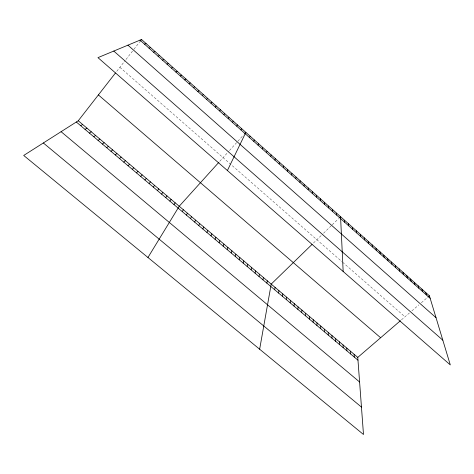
<?xml version="1.0" encoding="UTF-8"?>
<svg xmlns="http://www.w3.org/2000/svg" width="474" height="474" viewBox="0 0 474 474"><rect width="100%" height="100%" fill="white"/><g stroke="black" fill="none" stroke-linecap="round" stroke-linejoin="round"><path stroke-width="0.36" stroke-dasharray="2.37 1.78" d="M116.77 71.325L125.118 60.595M125.995 59.475L133.502 49.835M133.946 49.266L139.753 41.813M219.8 161.273L228.592 151.526M229.511 150.507L237.403 141.762M237.871 141.24L243.506 135.001M313.462 243.038L322.604 234.15M323.558 233.22L331.764 225.245M332.25 224.771L338.596 218.603M401.442 319.843L409.4 313.006M411.87 310.879L418.832 304.895M421.339 302.738L427.382 297.542M119.886 67.314L342.05 261.743M342.601 262.229L404.974 316.81"/><path stroke-width="0.71" d="M328.245 335.041L328.245 332.393M324.483 331.859L324.512 329.229M324.494 204.276L324.524 202.422M320.714 328.672L320.768 326.065M316.934 325.472L317.011 322.883M320.43 200.662L320.489 198.831M313.142 322.267L313.249 319.701M316.348 197.03L316.442 195.229M309.338 319.055L309.475 316.508M305.529 315.832L305.694 313.302M312.259 193.392L312.384 191.614M301.713 312.603L301.902 310.091M297.879 309.362L298.099 306.874M308.159 189.742L308.313 187.988M294.04 306.115L294.289 303.644M304.041 186.081L304.231 184.356M290.189 302.862L290.467 300.409M286.332 299.598L286.634 297.168M299.918 182.413L300.137 180.713M282.463 296.321L282.788 293.916M278.582 293.039L278.937 290.651M295.782 178.734L296.037 177.057M274.689 289.75L275.074 287.38M291.634 175.042L291.919 173.389M259.645 349.214L271.205 284.104L312.005 244.454M266.874 283.144L267.318 280.815M287.475 171.339L287.789 169.716M262.952 279.826L263.425 277.521M283.298 167.624L283.653 166.03M259.017 276.502L259.521 274.215M255.077 273.166L255.61 270.903M279.115 163.903L279.5 162.333M251.125 269.825L251.682 267.585M247.155 266.471L247.748 264.249M274.92 160.171L275.335 158.624M243.186 263.111L243.808 260.913M270.713 156.426L271.164 154.909M239.198 259.74L239.85 257.566M235.205 256.363L235.886 254.206M266.495 152.669L266.975 151.182M231.194 252.974L231.904 250.841M227.176 249.573L227.917 247.464M262.258 148.907L262.78 147.444M223.147 246.172L223.924 244.08M258.016 145.133L258.567 143.693M219.107 242.753L219.912 240.685M215.06 239.329L215.895 237.284M253.762 141.341L254.342 139.937M210.995 235.892L211.866 233.872M206.925 232.45L207.825 230.453M249.49 137.543L250.112 136.162M202.842 228.995L203.773 227.022M227.407 170.533L245.864 132.382L244.922 133.431M198.748 225.535L199.708 223.58M194.642 222.063L195.632 220.132M240.97 129.965L241.657 128.638M190.524 218.585L191.549 216.677M236.716 126.179L237.438 124.887M186.395 215.089L187.455 213.211M182.259 211.594L183.343 209.733M232.456 122.387L233.214 121.119M147.953 257.495L179.225 206.243L218.869 162.309M173.999 204.608L175.149 202.795M228.178 118.583L228.972 117.345M169.876 201.124L171.061 199.335M223.888 114.767L224.717 113.559M165.746 197.628L166.961 195.863M161.604 194.127L162.855 192.385M219.592 110.94L220.451 109.761M157.451 190.613L158.731 188.895M153.286 187.088L154.601 185.399M78.257 120.775L357.769 357.39L363.493 434.498L23.7 155.454L78.257 120.775L115.437 73.032M140.197 41.232L141.548 39.502L429.408 295.806L450.3 364.921L97.958 57.638L141.548 39.502M215.279 107.106L216.174 105.951M149.109 183.557L150.454 181.892M210.954 103.255L211.884 102.129M144.92 180.019L146.3 178.372M140.719 176.464L142.135 174.847M206.617 99.398L207.582 98.302M136.506 172.903L137.958 171.31M202.262 95.529L203.269 94.462M132.287 169.337L133.769 167.76M128.051 165.752L129.568 164.205M197.901 91.648L198.944 90.611M123.803 162.161L125.355 160.645M339.58 217.649L340.557 216.701L343.17 271.489M119.549 158.565L121.137 157.066M193.528 87.755L194.607 86.748M115.277 154.951L116.9 153.481M189.138 83.851L190.252 82.873M110.999 151.33L112.652 149.891M357.769 357.39L400.441 320.708M427.886 297.109L429.408 295.806M106.703 147.704L108.398 146.282M184.736 79.934L185.891 78.986M102.402 144.06L104.126 142.668M98.082 140.411L99.842 139.048M180.321 76.006L181.512 75.088M93.751 136.749L95.552 135.41M175.895 72.066L177.122 71.183M89.414 133.081L91.245 131.766M85.059 129.402L86.932 128.11M171.458 68.12L172.72 67.261M80.693 125.711L82.6 124.449M167.008 64.156L168.306 63.332M162.541 60.18L163.88 59.386M158.061 56.199L159.442 55.434M153.57 52.199L154.986 51.47M149.067 48.194L150.519 47.495M144.546 44.177L146.039 43.501M43.335 142.976L361.461 407.089M61.087 131.689L359.594 381.985M76.32 122.008L357.977 360.187M98.385 94.93L380.628 337.737M113.772 51.062L442.823 340.196M127.944 45.166L436.027 317.699M140.014 40.142L430.155 298.288M425.658 292.47L426.381 294.929M421.896 289.122L422.595 291.557M418.127 285.763L418.797 288.18M414.353 282.397L414.993 284.797M410.561 279.026L411.177 281.402M406.763 275.643L407.35 277.995M402.953 272.254L403.51 274.582M399.132 268.853L399.665 271.158M395.298 265.44L395.802 267.721M391.459 262.021L391.933 264.279M387.608 258.591L388.058 260.83M383.744 255.154L384.165 257.37M379.875 251.706L380.261 253.898M375.989 248.246L376.35 250.414M372.096 244.78L372.428 246.924M368.191 241.302L368.494 243.429M364.275 237.818L364.553 239.915M360.353 234.322L360.596 236.396M356.412 230.814L356.626 232.87M352.466 227.301L352.65 229.327M348.509 223.775L348.663 225.778M354.114 354.291L354.297 357.07M344.539 220.244L344.663 222.223M350.446 351.187L350.6 353.948M346.772 348.076L346.903 350.813M343.081 344.954L343.188 347.673M336.57 213.146L336.629 215.078M339.39 341.825L339.467 344.527M335.681 338.691L335.734 341.375M332.564 209.579L332.594 211.487M331.966 335.545L331.996 338.211M328.553 206.006L328.553 207.89"/></g></svg>
